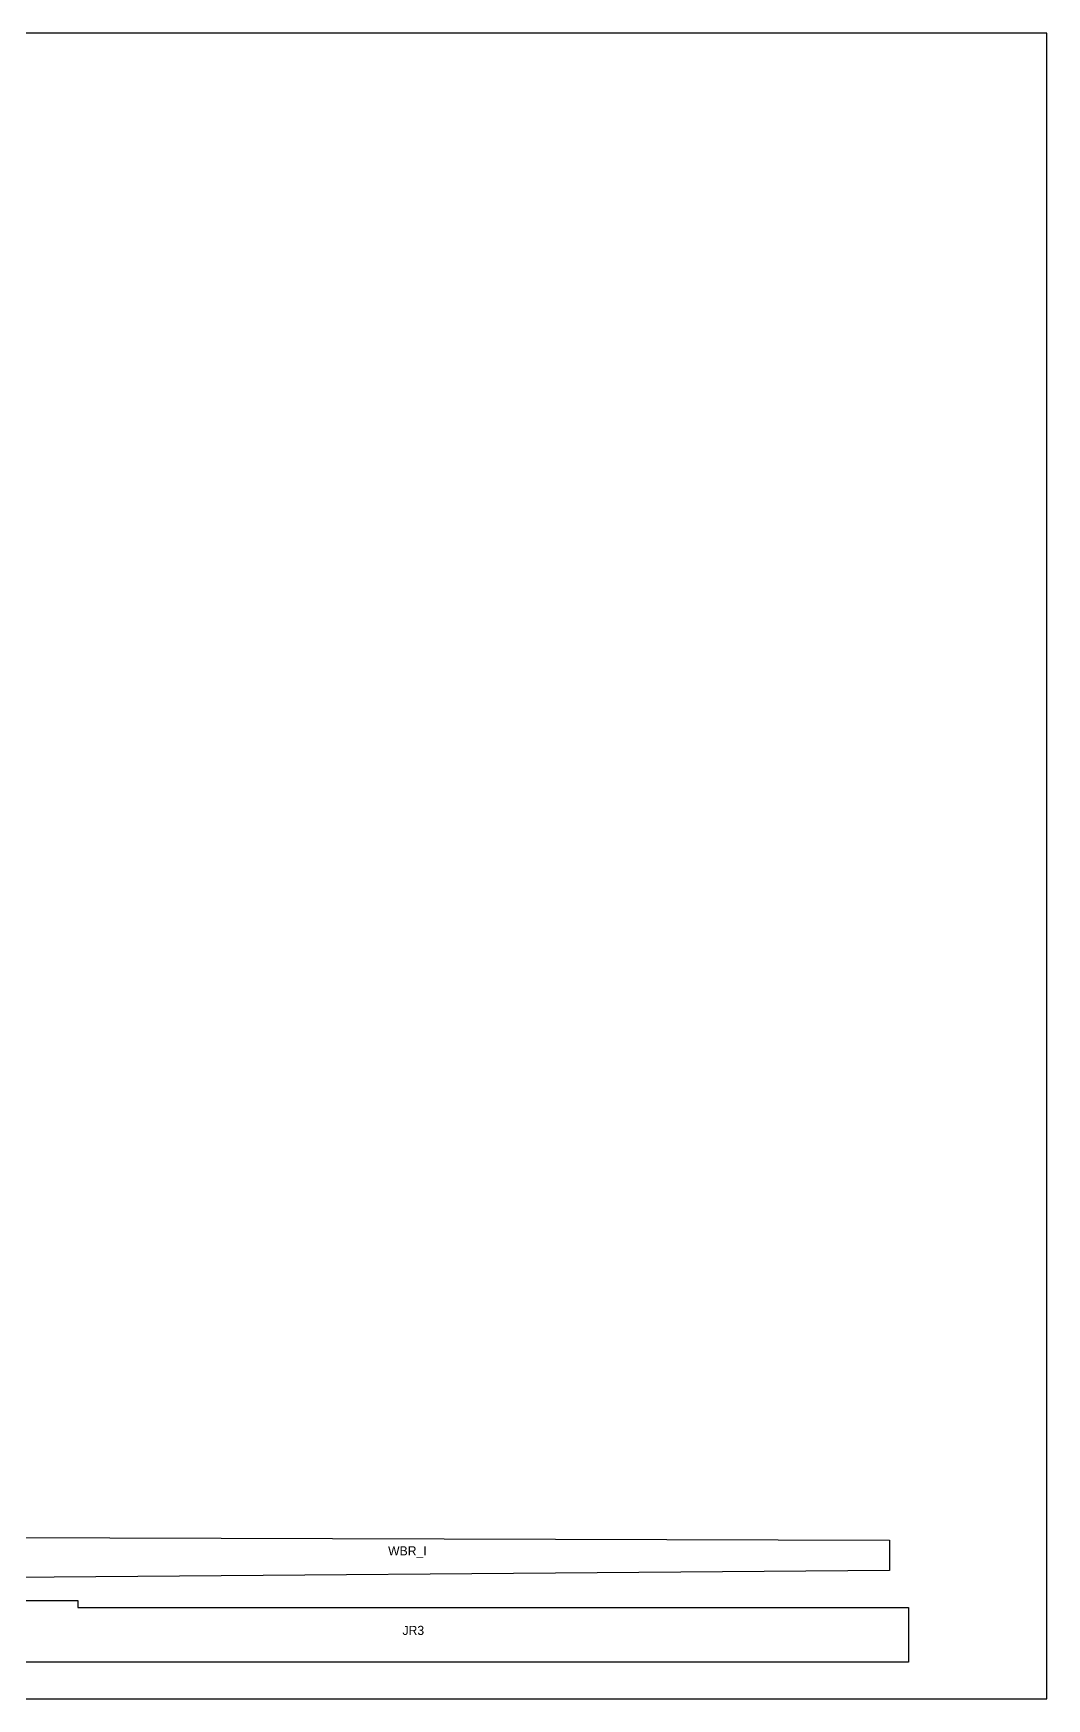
# Model space of a CAD drawing. Header units: millimetres. Extents: x 0 to 610, y 0 to 457.
# Drawn here: x 331.4 to 609.6, y 0 to 457.2 of the extents above; entities that cross this region are included whole.
import ezdxf

# ---------------------------------------------------------------- set-up
doc = ezdxf.new("R2010")
doc.units = ezdxf.units.MM
for name, color, linetype in [('CUT_AIRCRAFT', 7, 'Continuous'), ('LABEL_DO_NOT_CUT', 3, 'Continuous'), ('STOCK_DO_NOT_CUT', 8, 'Continuous')]:
    doc.layers.add(name, color=color, linetype=linetype)

msp = doc.modelspace()

# ---------------------------------------------------------------- linework, layer by layer
at = {"layer": 'CUT_AIRCRAFT'}
for points in [[(566.43982, 35.2), (291.21991, 33), (291.21991, 44.3), (566.43982, 43.475)], [(293.85, 27), (343.7, 27), (343.7, 25), (571.7, 25), (571.7, 10), (293.85, 10)]]:
    msp.add_lwpolyline(points, close=True, dxfattribs=at)
at = {"layer": 'STOCK_DO_NOT_CUT'}
msp.add_lwpolyline([(0, 0), (609.6, 0), (609.6, 457.2), (0, 457.2)], close=True, dxfattribs=at)

# ---------------------------------------------------------------- texts
at = {"layer": 'LABEL_DO_NOT_CUT'}
for s, p in [('WBR_I', (428.82987, 39.3375)), ('JR3', (432.775, 17.5))]:
    msp.add_text(s, height=2.5, dxfattribs=at).set_placement(p)

doc.saveas('drawing.dxf')
